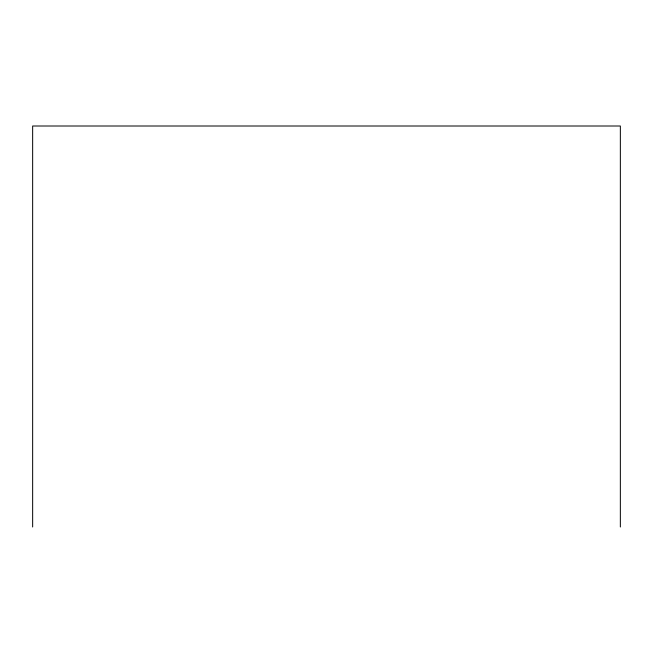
<?xml version="1.0" encoding="UTF-8"?>
<svg xmlns="http://www.w3.org/2000/svg" width="653" height="653" viewBox="0 0 653 653"><rect width="100%" height="100%" fill="white"/><g stroke="black" fill="none" stroke-linecap="round" stroke-linejoin="round"><path stroke-width="0.98" d="M620.35 526.995L620.35 126.005L32.65 126.005L32.65 526.995"/></g></svg>
